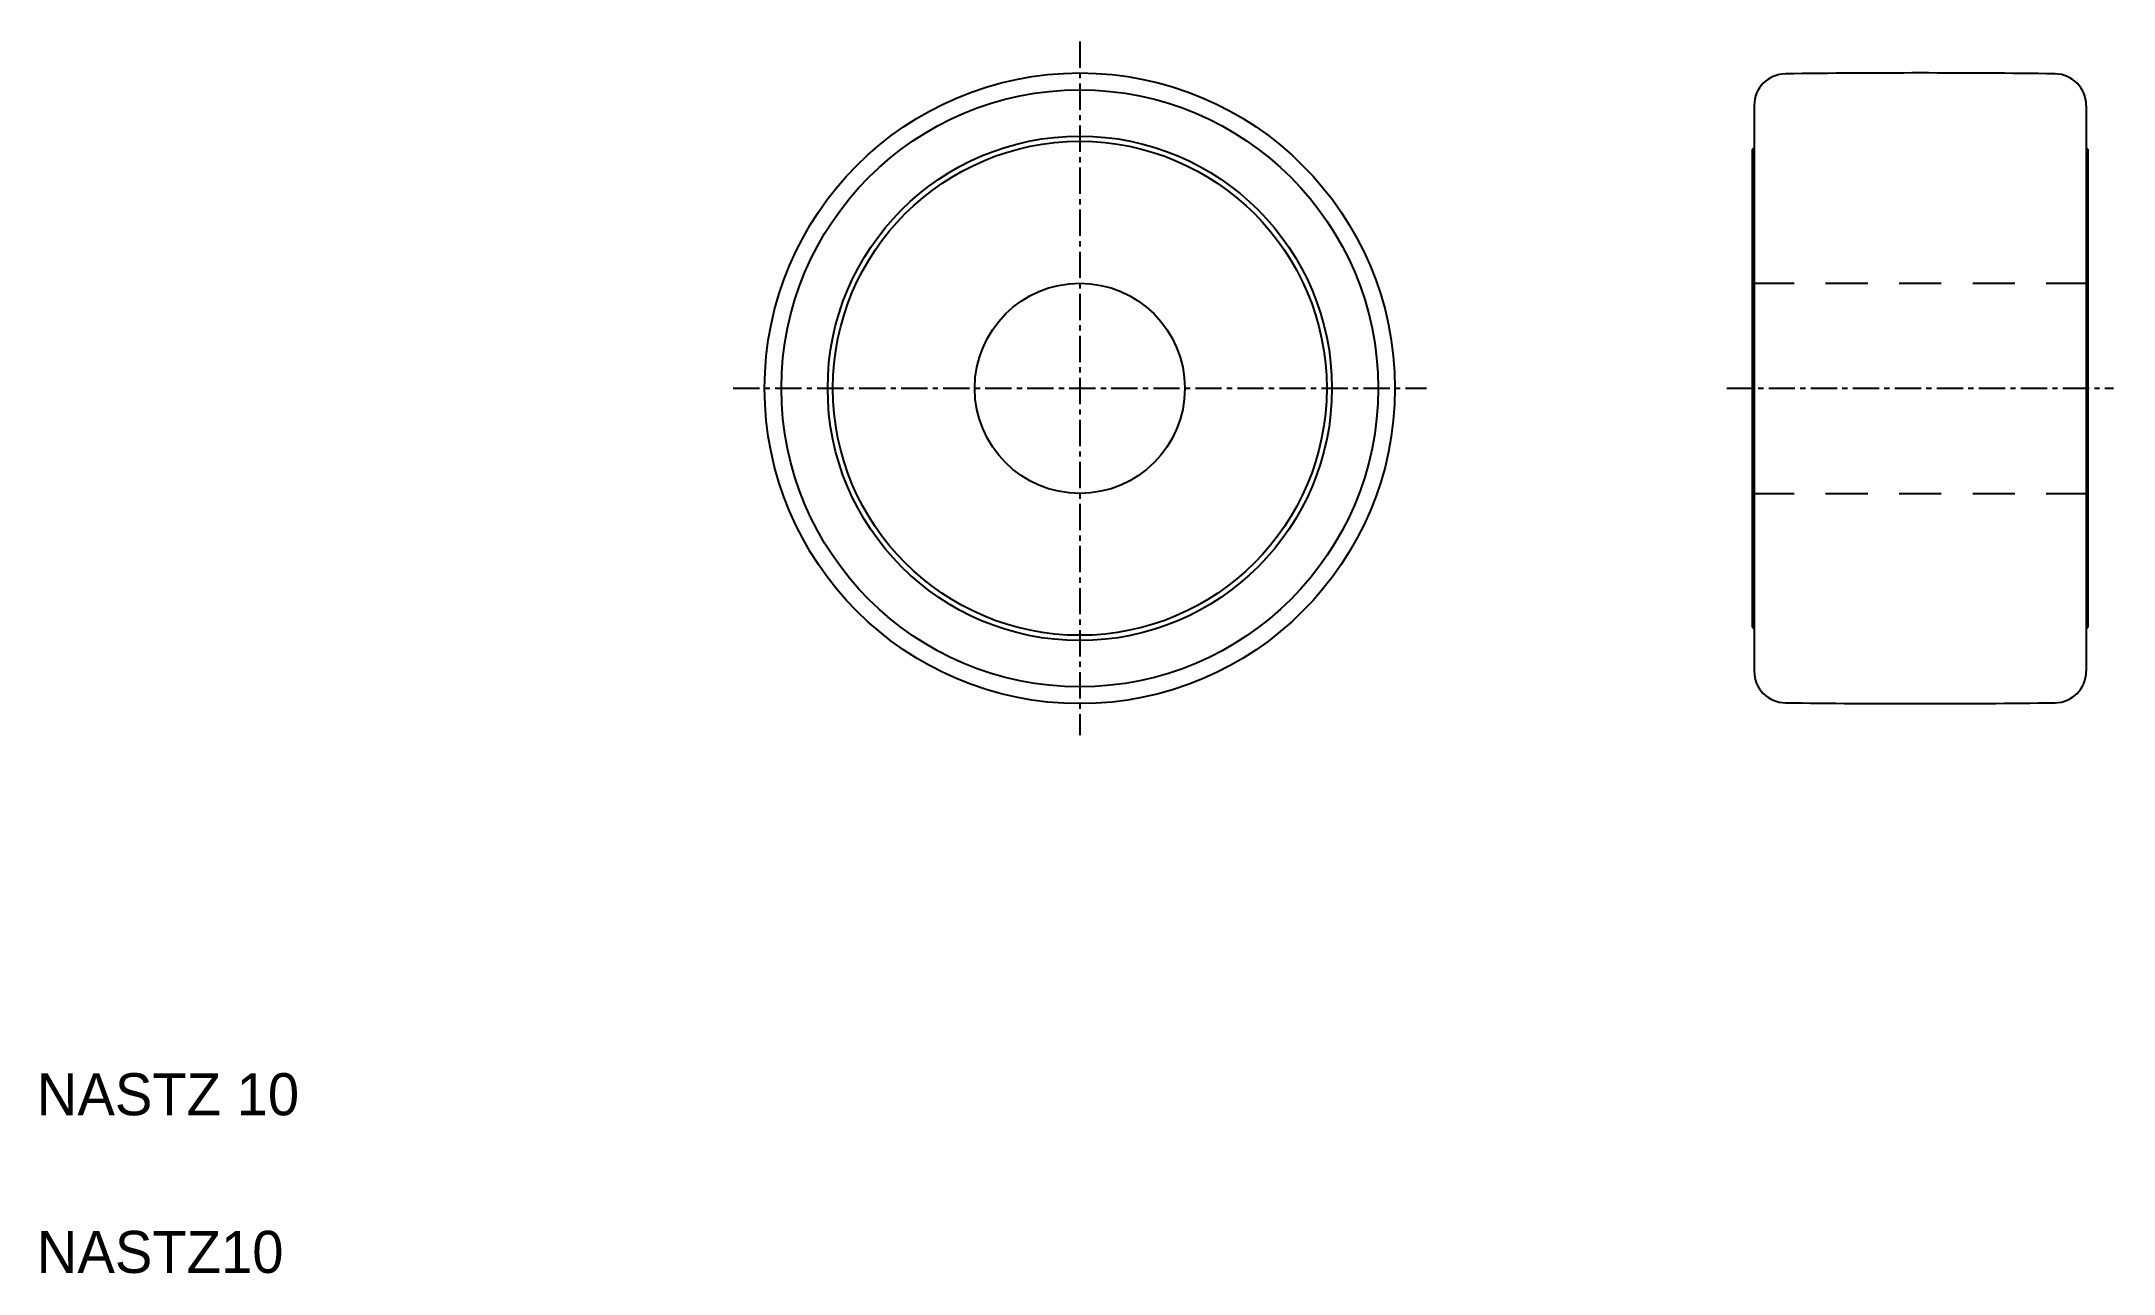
# Model space of a CAD drawing. Extents: x 84.5 to 183.1, y 107.7 to 166.3.
import ezdxf

# ---------------------------------------------------------------- set-up
doc = ezdxf.new("R2010")
doc.units = 0
doc.linetypes.add('CENTER', pattern=[2, 1.25, -0.25, 0.25, -0.25])
doc.linetypes.add('DASHED', pattern=[3.5, 2, -1.5])
doc.layers.get('0').update_dxf_attribs({"linetype": 'CONTINUOUS'})
doc.layers.add('CENTER', color=1, linetype='CENTER')

msp = doc.modelspace()

# ---------------------------------------------------------------- linework, layer by layer
at = {"color": 7, "linetype": 'CONTINUOUS'}
for p, q in [((166.043, 163.303), (166.043, 136.385)), ((181.843, 163.303), (181.843, 136.385)), ((165.943, 161.194), (166.043, 161.294)), ((165.943, 161.194), (165.943, 138.494)), ((181.843, 161.294), (181.943, 161.194)), ((181.943, 138.494), (181.943, 161.194)), ((166.043, 156.573), (166.043, 156.573)), ((166.043, 149.844), (166.043, 149.844)), ((166.043, 138.394), (165.943, 138.494)), ((181.943, 138.494), (181.843, 138.394))]:
    msp.add_line(p, q, dxfattribs=at)
at = {"color": 3, "linetype": 'DASHED'}
for p, q in [((165.943, 154.844), (181.943, 154.844)), ((165.943, 144.844), (181.943, 144.844))]:
    msp.add_line(p, q, dxfattribs=at)
at = {"color": 7, "linetype": 'CONTINUOUS'}
for radius in [15, 14.2, 12, 11.75, 5]:
    msp.add_circle((133.943, 149.844), radius, dxfattribs=at)
for centre, radius, start, end in [((167.543, 163.303), 1.5, 90.73561, 180), ((173.943, -335.156), 500, 89.26439, 90.73561), ((180.343, 163.303), 1.5, 0, 89.26439), ((167.543, 136.385), 1.5, 180, 269.26439), ((180.343, 136.385), 1.5, 270.73561, 0), ((173.943, 634.844), 500, 269.26439, 270.73561)]:
    msp.add_arc(centre, radius, start, end, dxfattribs=at)
at = {"layer": 'CENTER', "color": 1, "linetype": 'CENTER'}
for p, q in [((133.943, 166.344), (133.943, 133.344)), ((117.443, 149.844), (150.443, 149.844)), ((164.733, 149.844), (183.146, 149.844))]:
    msp.add_line(p, q, dxfattribs=at)

# ---------------------------------------------------------------- texts
at = {"color": 7, "linetype": 'CONTINUOUS'}
for s, p in [('NASTZ 10', (84.302, 115.264)), ('NASTZ10', (84.302, 107.764))]:
    msp.add_text(s, height=2, dxfattribs=at).set_placement(p)

doc.saveas('drawing.dxf')
